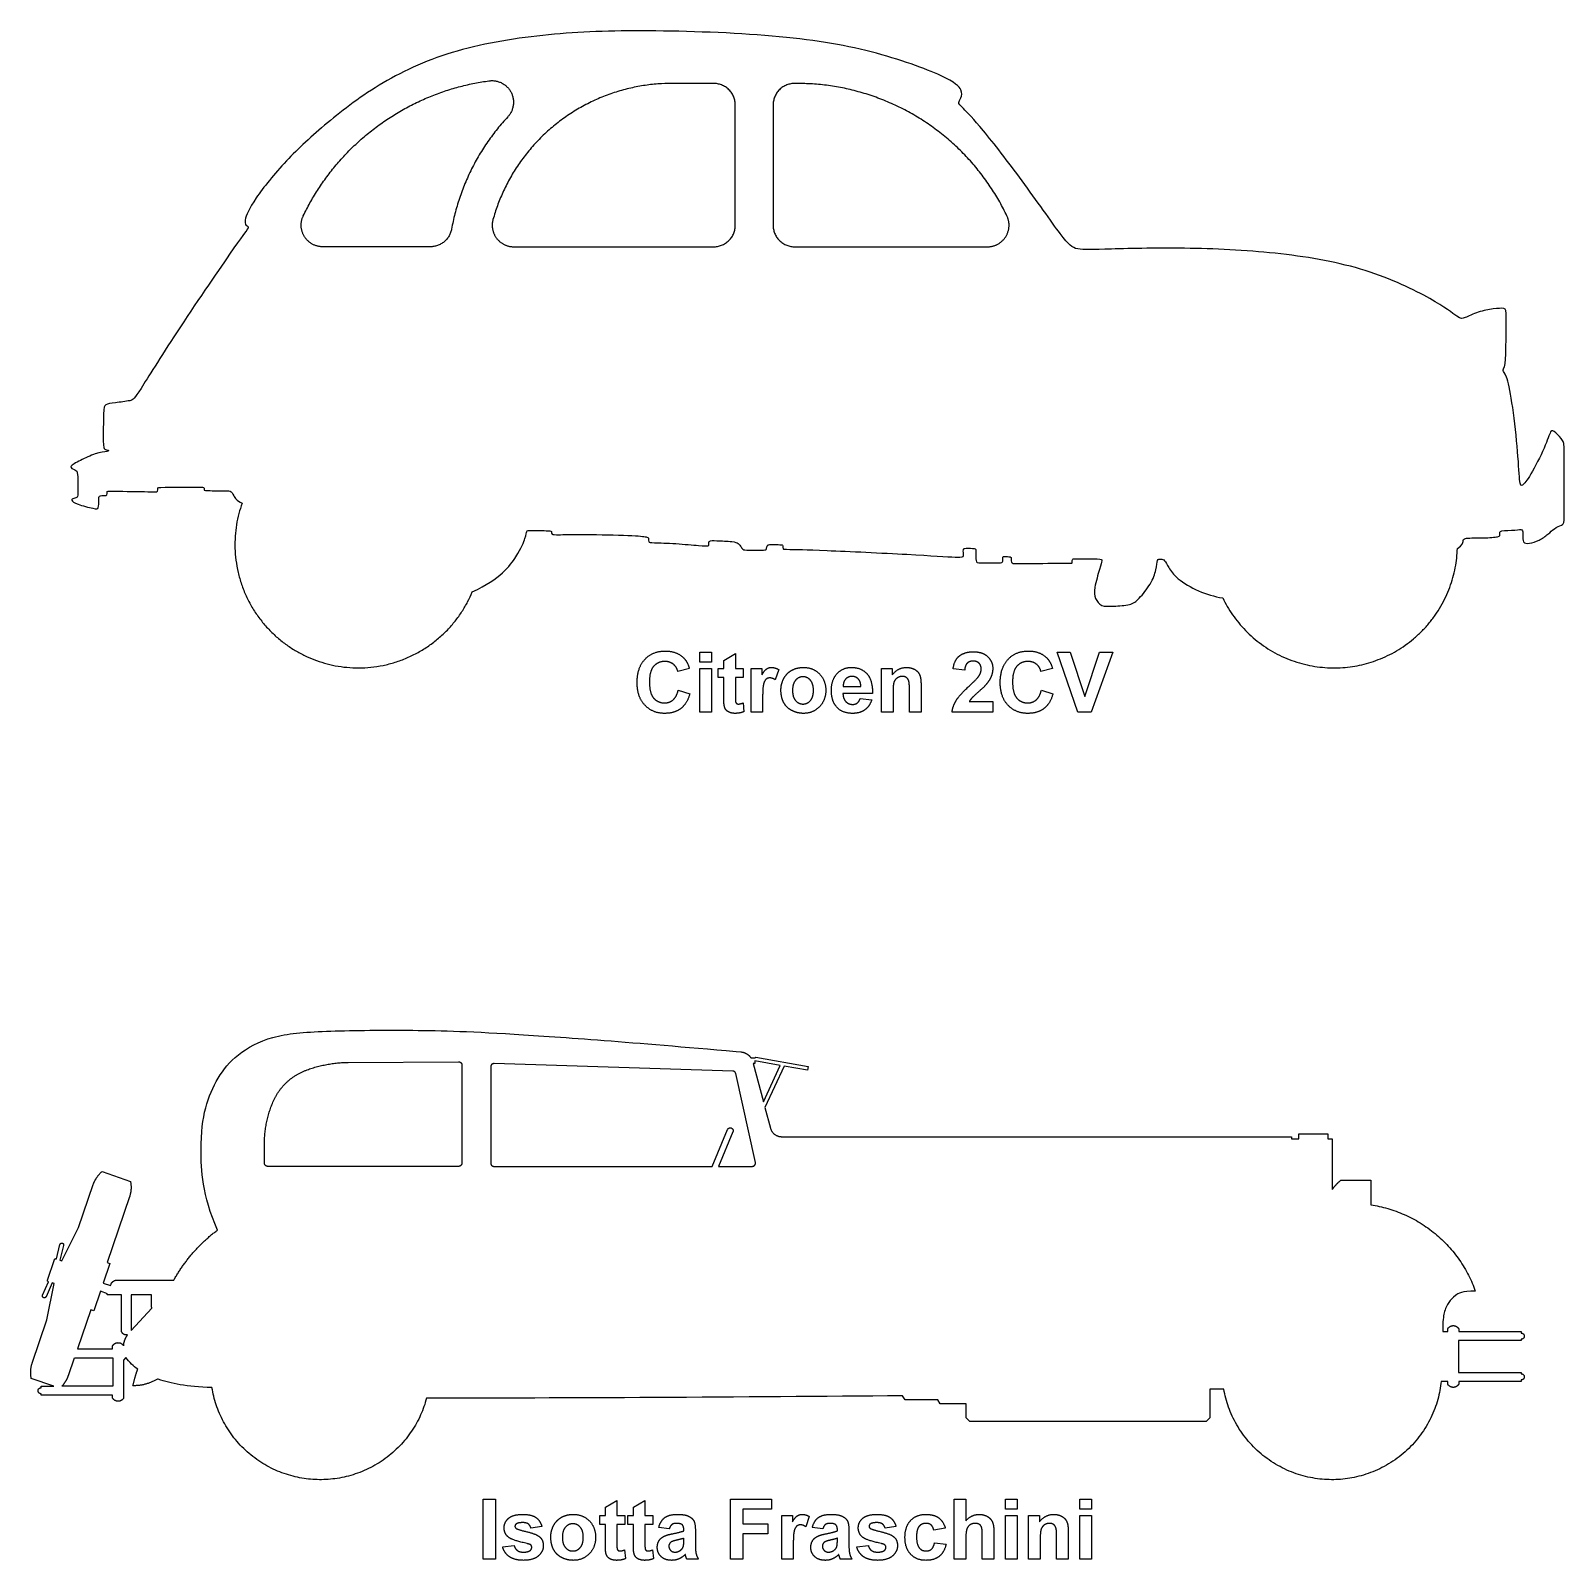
# Model space of a CAD drawing. Header units: millimetres. Extents: x -155 to 163, y -128 to 149.
# Drawn here: x -64.3 to 5, y -126.8 to -57.7 of the extents above; entities that cross this region are included whole.
import ezdxf

# ---------------------------------------------------------------- set-up
doc = ezdxf.new("R2010")
doc.units = ezdxf.units.MM
doc.header["$MEASUREMENT"] = 0
doc.layers.add('Layer 03', color=5, linetype='Continuous')

msp = doc.modelspace()

# ---------------------------------------------------------------- linework, layer by layer
at = {"layer": 'Layer 03'}
for p, q in [((-33.452, -60.046), (-35.332, -60.046)), ((-29.693, -60.046), (-29.792, -60.046)), ((-32.476, -66.452), (-32.476, -61.022)), ((-30.768, -61.022), (-30.768, -66.452)), ((-46.256, -67.428), (-51.113, -67.428)), ((-42.482, -67.428), (-33.452, -67.428)), ((-29.792, -67.428), (-21.084, -67.428)), ((-34.076, -86.202), (-34.076, -85.746)), ((-34.076, -85.746), (-33.553, -85.746)), ((-33.553, -85.746), (-33.553, -86.202)), ((-32.996, -86.118), (-32.473, -85.814)), ((-32.473, -85.814), (-32.473, -86.489)), ((-17.002, -88.464), (-17.941, -85.746)), ((-17.941, -85.746), (-17.35, -85.746)), ((-17.35, -85.746), (-16.683, -87.755)), ((-16.683, -87.755), (-16.016, -85.746)), ((-15.426, -85.746), (-16.4, -88.464)), ((-16.016, -85.746), (-15.426, -85.746)), ((-34.549, -86.489), (-35.072, -86.624)), ((-33.553, -86.202), (-34.076, -86.202)), ((-34.076, -88.464), (-34.076, -86.489)), ((-34.076, -86.489), (-33.553, -86.489)), ((-33.553, -86.489), (-33.553, -88.464)), ((-33.249, -86.894), (-33.249, -86.489)), ((-33.249, -86.489), (-32.996, -86.489)), ((-32.996, -86.489), (-32.996, -86.118)), ((-32.473, -86.489), (-32.118, -86.489)), ((-32.118, -86.489), (-32.118, -86.894)), ((-31.764, -88.464), (-31.764, -86.489)), ((-31.764, -86.489), (-31.274, -86.489)), ((-31.274, -86.489), (-31.274, -86.768)), ((-30.515, -86.538), (-30.675, -86.996)), ((-25.873, -88.464), (-25.873, -86.489)), ((-25.873, -86.489), (-25.384, -86.489)), ((-25.384, -86.489), (-25.384, -86.777)), ((-22.11, -86.556), (-22.633, -86.507)), ((-18.143, -86.489), (-18.666, -86.624)), ((-32.996, -86.894), (-33.249, -86.894)), ((-32.996, -87.764), (-32.996, -86.894)), ((-32.118, -86.894), (-32.473, -86.894)), ((-32.473, -86.894), (-32.473, -87.709)), ((-27.603, -87.299), (-26.802, -87.299)), ((-24.084, -87.233), (-24.084, -88.464)), ((-35.055, -87.468), (-34.532, -87.637)), ((-31.241, -87.853), (-31.241, -88.464)), ((-26.278, -87.62), (-27.612, -87.62)), ((-26.835, -87.839), (-26.312, -87.907)), ((-25.35, -87.569), (-25.35, -88.464)), ((-24.608, -88.464), (-24.608, -87.455)), ((-21.904, -87.974), (-20.844, -87.974)), ((-20.844, -87.974), (-20.844, -88.464)), ((-18.649, -87.468), (-18.126, -87.637)), ((-33.553, -88.464), (-34.076, -88.464)), ((-32.127, -88.042), (-32.085, -88.438)), ((-31.241, -88.464), (-31.764, -88.464)), ((-25.35, -88.464), (-25.873, -88.464)), ((-24.084, -88.464), (-24.608, -88.464)), ((-20.844, -88.464), (-22.683, -88.464)), ((-16.4, -88.464), (-17.002, -88.464)), ((-32.443, -103.794), (-32.22, -103.814)), ((-49.963, -104.288), (-44.979, -104.255)), ((-44.83, -104.403), (-44.83, -108.839)), ((-43.527, -104.49), (-43.527, -108.839)), ((-32.593, -104.678), (-43.375, -104.343)), ((-31.768, -104.085), (-31.591, -104.085)), ((-31.591, -104.343), (-31.668, -104.343)), ((-31.668, -104.343), (-31.207, -106.063)), ((-31.591, -104.085), (-31.546, -104.054)), ((-31.591, -104.22), (-31.591, -104.343)), ((-30.442, -104.423), (-31.591, -104.22)), ((-31.546, -104.054), (-29.178, -104.471)), ((-31.207, -106.063), (-30.442, -104.423)), ((-30.267, -104.454), (-31.138, -106.322)), ((-29.207, -104.641), (-30.267, -104.454)), ((-29.178, -104.471), (-29.207, -104.641)), ((-31.568, -108.807), (-32.453, -104.793)), ((-31.138, -106.322), (-30.886, -107.259)), ((-33.515, -108.986), (-32.826, -107.323)), ((-53.749, -108.839), (-53.749, -107.98)), ((-32.583, -107.423), (-33.231, -108.986)), ((-30.383, -107.645), (-7.345, -107.645)), ((-7.345, -107.645), (-7.345, -107.749)), ((-7.345, -107.749), (-7.018, -107.749)), ((-7.018, -107.749), (-7.018, -107.518)), ((-7.018, -107.518), (-5.706, -107.518)), ((-5.706, -107.518), (-5.706, -107.749)), ((-5.706, -107.749), (-5.503, -107.749)), ((-5.503, -107.749), (-5.503, -110.027)), ((-61.086, -109.225), (-59.803, -109.664)), ((-44.978, -108.986), (-53.601, -108.986)), ((-43.38, -108.986), (-33.515, -108.986)), ((-33.231, -108.986), (-31.712, -108.986)), ((-62.148, -111.754), (-61.481, -109.802)), ((-5.114, -109.61), (-3.759, -109.61)), ((-3.759, -109.61), (-3.759, -110.726)), ((-59.844, -110.361), (-60.859, -113.33)), ((-62.895, -113.253), (-62.148, -111.754)), ((-63.148, -113.167), (-62.988, -112.517)), ((-62.822, -112.558), (-62.986, -113.222)), ((-63.552, -114.127), (-63.232, -113.19)), ((-63.17, -113.159), (-63.148, -113.167)), ((-62.986, -113.222), (-62.895, -113.253)), ((-60.727, -113.376), (-61.028, -114.258)), ((-60.859, -113.33), (-60.727, -113.376)), ((-63.771, -114.809), (-63.5, -114.197)), ((-63.338, -114.252), (-63.615, -114.878)), ((-63.573, -115.926), (-63.247, -114.283)), ((-63.5, -114.197), (-63.522, -114.189)), ((-63.247, -114.283), (-63.338, -114.252)), ((-61.028, -114.258), (-60.701, -114.37)), ((-60.701, -114.37), (-60.68, -114.311)), ((-60.419, -114.129), (-57.845, -114.129)), ((-61.156, -114.631), (-61.457, -115.513)), ((-60.836, -114.74), (-61.156, -114.631)), ((-60.853, -114.786), (-60.836, -114.74)), ((-60.212, -114.786), (-60.853, -114.786)), ((-60.212, -116.383), (-60.212, -114.786)), ((-58.847, -114.786), (-59.765, -114.786)), ((-59.765, -114.786), (-59.765, -116.383)), ((-58.847, -115.299), (-58.847, -114.786)), ((-61.589, -115.468), (-62.189, -117.225)), ((-61.457, -115.513), (-61.589, -115.468)), ((-59.766, -116.403), (-58.837, -115.387)), ((-64.24, -117.878), (-63.573, -115.926)), ((-0.289, -116.455), (-0.289, -116.326)), ((0.207, -116.326), (0.207, -116.455)), ((-60.607, -117.225), (-60.607, -117.096)), ((-0.515, -116.455), (-0.289, -116.455)), ((3.033, -116.862), (0.193, -116.862)), ((0.193, -116.862), (0.193, -118.294)), ((0.207, -116.455), (3.033, -116.455)), ((3.033, -116.455), (3.033, -116.52)), ((3.033, -116.798), (3.033, -116.862)), ((-62.603, -118.437), (-62.328, -117.632)), ((-62.328, -117.632), (-60.592, -117.632)), ((-62.189, -117.225), (-60.607, -117.225)), ((-60.592, -117.632), (-60.592, -118.924)), ((-60.012, -117.622), (-60.111, -117.749)), ((-60.111, -117.749), (-60.111, -119.46)), ((0.193, -118.294), (3.033, -118.294)), ((3.033, -118.294), (3.033, -118.359)), ((-63.26, -118.924), (-64.281, -118.576)), ((-63.837, -118.989), (-63.837, -118.924)), ((-63.837, -118.924), (-63.26, -118.924)), ((-60.592, -118.924), (-62.902, -118.924)), ((-10.408, -119.06), (-11.032, -119.06)), ((-11.032, -119.06), (-11.032, -120.354)), ((-0.289, -118.701), (-0.582, -118.701)), ((-0.289, -118.83), (-0.289, -118.701)), ((3.033, -118.701), (0.207, -118.701)), ((0.207, -118.701), (0.207, -118.83)), ((3.033, -118.637), (3.033, -118.701)), ((-63.837, -119.331), (-63.837, -119.267)), ((-60.607, -119.331), (-63.837, -119.331)), ((-60.607, -119.46), (-60.607, -119.331)), ((-24.802, -119.531), (-24.925, -119.356)), ((-23.321, -119.531), (-24.802, -119.531)), ((-23.213, -119.718), (-23.321, -119.531)), ((-22.051, -119.718), (-23.213, -119.718)), ((-22.051, -120.354), (-22.051, -119.718)), ((-21.886, -120.518), (-22.051, -120.354)), ((-11.196, -120.518), (-21.886, -120.518)), ((-11.032, -120.354), (-11.196, -120.518)), ((-43.866, -126.739), (-43.866, -124.022)), ((-43.866, -124.022), (-43.309, -124.022)), ((-43.309, -124.022), (-43.309, -126.739)), ((-32.693, -126.739), (-32.693, -124.022)), ((-32.693, -124.022), (-30.836, -124.022)), ((-30.836, -124.022), (-30.836, -124.478)), ((-22.583, -126.739), (-22.583, -124.022)), ((-22.583, -124.022), (-22.059, -124.022)), ((-22.059, -124.022), (-22.059, -125.007)), ((-20.27, -124.478), (-20.27, -124.022)), ((-20.27, -124.022), (-19.747, -124.022)), ((-19.747, -124.022), (-19.747, -124.478)), ((-16.911, -124.478), (-16.911, -124.022)), ((-16.911, -124.022), (-16.388, -124.022)), ((-16.388, -124.022), (-16.388, -124.478)), ((-38.347, -124.393), (-37.824, -124.089)), ((-38.347, -124.765), (-38.347, -124.393)), ((-37.824, -124.089), (-37.824, -124.765)), ((-37.081, -124.393), (-36.558, -124.089)), ((-37.081, -124.765), (-37.081, -124.393)), ((-36.558, -124.089), (-36.558, -124.765)), ((-30.836, -124.478), (-32.136, -124.478)), ((-32.136, -124.478), (-32.136, -125.136)), ((-19.747, -124.478), (-20.27, -124.478)), ((-16.388, -124.478), (-16.911, -124.478)), ((-41.216, -125.254), (-41.706, -125.338)), ((-38.6, -125.17), (-38.6, -124.765)), ((-38.6, -124.765), (-38.347, -124.765)), ((-38.347, -125.17), (-38.6, -125.17)), ((-38.347, -126.04), (-38.347, -125.17)), ((-37.824, -124.765), (-37.469, -124.765)), ((-37.469, -125.17), (-37.824, -125.17)), ((-37.824, -125.17), (-37.824, -125.985)), ((-37.469, -124.765), (-37.469, -125.17)), ((-37.334, -125.17), (-37.334, -124.765)), ((-37.334, -124.765), (-37.081, -124.765)), ((-37.081, -125.17), (-37.334, -125.17)), ((-37.081, -126.04), (-37.081, -125.17)), ((-36.558, -124.765), (-36.203, -124.765)), ((-36.203, -125.17), (-36.558, -125.17)), ((-36.558, -125.17), (-36.558, -125.985)), ((-36.203, -124.765), (-36.203, -125.17)), ((-35.461, -125.372), (-35.933, -125.305)), ((-34.802, -125.457), (-34.802, -125.404)), ((-32.136, -125.136), (-31.005, -125.136)), ((-31.005, -125.136), (-31.005, -125.592)), ((-30.38, -126.739), (-30.38, -124.765)), ((-30.38, -124.765), (-29.891, -124.765)), ((-29.891, -124.765), (-29.891, -125.043)), ((-29.131, -124.813), (-29.292, -125.271)), ((-28.524, -125.372), (-28.996, -125.305)), ((-27.865, -125.457), (-27.865, -125.404)), ((-25.216, -125.254), (-25.705, -125.338)), ((-22.988, -125.338), (-23.511, -125.423)), ((-20.27, -126.739), (-20.27, -124.765)), ((-20.27, -124.765), (-19.747, -124.765)), ((-19.747, -124.765), (-19.747, -126.739)), ((-19.224, -126.739), (-19.224, -124.765)), ((-19.224, -124.765), (-18.734, -124.765)), ((-18.734, -124.765), (-18.734, -125.053)), ((-16.911, -126.739), (-16.911, -124.765)), ((-16.911, -124.765), (-16.388, -124.765)), ((-16.388, -124.765), (-16.388, -126.739)), ((-34.802, -125.898), (-34.802, -125.794)), ((-34.279, -125.477), (-34.279, -126.088)), ((-32.136, -125.592), (-32.136, -126.739)), ((-31.005, -125.592), (-32.136, -125.592)), ((-27.865, -125.898), (-27.865, -125.794)), ((-27.342, -125.477), (-27.342, -126.088)), ((-23.477, -125.997), (-22.954, -126.064)), ((-22.059, -125.75), (-22.059, -126.739)), ((-21.317, -126.739), (-21.317, -125.696)), ((-20.793, -125.577), (-20.793, -126.739)), ((-18.701, -125.845), (-18.701, -126.739)), ((-17.958, -126.739), (-17.958, -125.731)), ((-17.435, -125.509), (-17.435, -126.739)), ((-43.309, -126.739), (-43.866, -126.739)), ((-42.988, -126.182), (-42.465, -126.115)), ((-37.478, -126.318), (-37.435, -126.714)), ((-36.212, -126.318), (-36.17, -126.714)), ((-34.144, -126.739), (-34.667, -126.739)), ((-32.136, -126.739), (-32.693, -126.739)), ((-29.857, -126.739), (-30.38, -126.739)), ((-29.857, -126.129), (-29.857, -126.739)), ((-27.207, -126.739), (-27.73, -126.739)), ((-26.988, -126.182), (-26.465, -126.115)), ((-22.059, -126.739), (-22.583, -126.739)), ((-20.793, -126.739), (-21.317, -126.739)), ((-19.747, -126.739), (-20.27, -126.739)), ((-18.701, -126.739), (-19.224, -126.739)), ((-17.435, -126.739), (-17.958, -126.739)), ((-16.388, -126.739), (-16.911, -126.739))]:
    msp.add_line(p, q, dxfattribs=at)
for points, knots in [([(0.148, -81.058), (0.386, -80.908), (0.414, -80.714), (0.4, -80.575), (1.372, -80.589), (2.079, -80.547), (2.079, -80.395), (2.01, -80.242), (2.842, -80.242), (3.106, -80.159), (3.12, -80.45), (3.078, -80.825), (3.383, -80.852), (3.841, -80.714), (4.271, -80.408), (4.507, -80.159), (4.896, -79.978), (4.979, -79.937), (4.979, -78.962), (4.979, -76.464), (4.965, -76.214), (4.562, -75.781), (4.363, -75.648), (4.153, -76.412), (3.4, -77.873), (3.046, -78.272), (2.957, -78.216), (2.88, -76.534), (2.614, -74.295), (2.35, -73.141), (2.162, -73.03), (2.284, -72.875), (2.339, -72.588), (2.359, -70.331), (2.326, -70.187), (1.795, -70.221), (1.086, -70.353), (0.411, -70.674), (0.256, -70.708), (-0.738, -69.887), (-3.893, -68.365), (-7.781, -67.674), (-11.958, -67.444), (-15.939, -67.54), (-17.142, -67.58), (-17.524, -67.259), (-19.539, -64.376), (-21.434, -61.932), (-22.29, -61.059), (-22.428, -60.929), (-22.264, -60.713), (-22.197, -60.369), (-22.693, -59.815), (-26.219, -58.522), (-30.477, -57.822), (-36.743, -57.613), (-40.877, -57.758), (-45.204, -58.446), (-48.517, -59.95), (-51.024, -61.874), (-52.805, -63.517), (-54.293, -65.362), (-54.729, -66.36), (-54.504, -66.508), (-54.433, -66.532), (-54.895, -67.128), (-57.927, -71.563), (-59.575, -74.249), (-59.72, -74.393), (-60.552, -74.478), (-60.974, -74.55), (-61.022, -74.743), (-61.041, -76.464), (-60.993, -76.596), (-60.776, -76.62), (-60.776, -76.669), (-61.367, -76.741), (-62.09, -77.091), (-62.645, -77.385), (-62.271, -77.529), (-62.175, -77.566), (-62.175, -78.603), (-62.175, -78.759), (-62.368, -78.796), (-62.512, -78.856), (-62.283, -79.061), (-61.379, -79.278), (-61.234, -79.29), (-61.234, -78.832), (-61.246, -78.663), (-60.957, -78.675), (-60.836, -78.675), (-60.876, -78.485), (-60.82, -78.464), (-58.676, -78.503), (-58.566, -78.51), (-58.566, -78.331), (-58.566, -78.283), (-56.55, -78.29), (-56.474, -78.29), (-56.474, -78.42), (-56.488, -78.448), (-55.568, -78.457), (-55.261, -78.435), (-55.155, -78.652), (-55.013, -78.9), (-54.762, -79.014)], [2528.340427, 2528.340427, 2528.340427, 2528.340427, 2530.38081, 2532.421194, 2534.461578, 2536.501962, 2538.542346, 2540.58273, 2542.623113, 2544.663497, 2546.703881, 2548.744265, 2550.784649, 2552.825033, 2554.865417, 2556.905801, 2558.946185, 2560.986569, 2563.026952, 2565.067336, 2567.10772, 2569.148104, 2571.188488, 2573.228872, 2575.269256, 2577.30964, 2579.350024, 2581.390408, 2583.430791, 2585.471175, 2587.511559, 2589.551943, 2591.592327, 2593.632711, 2595.673095, 2597.713479, 2599.753863, 2601.794247, 2603.834631, 2605.875014, 2607.915398, 2609.955782, 2611.996166, 2614.03655, 2616.076934, 2618.117318, 2620.157702, 2622.198086, 2624.23847, 2626.278853, 2628.319237, 2630.359621, 2632.400005, 2634.440389, 2636.480773, 2638.521157, 2640.561541, 2642.601925, 2644.642309, 2646.682692, 2648.723076, 2650.76346, 2652.803844, 2654.844228, 2656.884612, 2658.924996, 2660.96538, 2663.005764, 2665.046148, 2667.086531, 2669.126915, 2671.167299, 2673.207683, 2675.248067, 2677.288451, 2679.328835, 2681.369219, 2683.409603, 2685.449987, 2687.49037, 2689.530754, 2691.571138, 2693.611522, 2695.651906, 2697.69229, 2699.732674, 2701.773058, 2703.813442, 2705.853826, 2707.89421, 2709.934593, 2711.974977, 2714.015361, 2716.055745, 2718.096129, 2720.136513, 2722.176897, 2724.217281, 2726.257665, 2728.298049, 2730.338432, 2732.378816, 2734.4192, 2736.459584, 2738.499968, 2740.540351, 2740.540351, 2740.540351, 2740.540351]), ([(-44.357, -83.026), (-43.081, -82.427), (-42.228, -81.277), (-41.93, -80.532), (-41.917, -80.248), (-41.795, -80.248), (-40.787, -80.256), (-40.778, -80.303), (-40.778, -80.436), (-40.598, -80.445), (-39.111, -80.417), (-36.837, -80.479), (-36.407, -80.55), (-36.392, -80.588), (-36.407, -80.777), (-36.286, -80.8), (-35.172, -80.83), (-33.997, -80.944), (-33.669, -80.957), (-33.669, -80.871), (-33.676, -80.698), (-33.416, -80.704), (-32.518, -80.744), (-32.351, -80.824), (-32.198, -80.997), (-32.143, -81.146), (-31.805, -81.125), (-31.092, -81.146), (-31.071, -81.103), (-31.042, -80.892), (-30.908, -80.885), (-30.379, -80.885), (-30.317, -80.917), (-30.345, -81.103), (-30.214, -81.096), (-28.861, -81.124), (-24.315, -81.335), (-22.198, -81.488), (-22.157, -81.423), (-22.19, -81.07), (-22.116, -81.053), (-21.591, -81.045), (-21.607, -81.16), (-21.615, -81.702), (-21.525, -81.71), (-20.433, -81.726), (-20.384, -81.669), (-20.401, -81.423), (-20.36, -81.423), (-19.998, -81.431), (-20.023, -81.488), (-20.015, -81.767), (-19.733, -81.733), (-17.422, -81.733), (-17.249, -81.733), (-17.249, -81.687), (-17.261, -81.515), (-17.1, -81.526), (-15.95, -81.526), (-15.892, -81.572), (-15.984, -81.894), (-16.291, -82.905), (-16.23, -83.332), (-15.962, -83.697), (-15.414, -83.673), (-14.586, -83.624), (-14.269, -83.381), (-13.672, -82.662), (-13.441, -81.992), (-13.416, -81.529), (-13.258, -81.541), (-13.075, -81.565), (-12.917, -81.894), (-12.576, -82.413), (-11.559, -83.025), (-10.829, -83.234), (-10.452, -83.3)], [2421.472293, 2421.472293, 2421.472293, 2421.472293, 2422.546599, 2423.620905, 2424.69521, 2425.769516, 2426.843822, 2427.918128, 2428.992434, 2430.066739, 2431.141045, 2432.215351, 2433.289657, 2434.363962, 2435.438268, 2436.512574, 2437.58688, 2438.661186, 2439.735491, 2440.809797, 2441.884103, 2442.958409, 2444.032714, 2445.10702, 2446.181326, 2447.255632, 2448.329938, 2449.404243, 2450.478549, 2451.552855, 2452.627161, 2453.701466, 2454.775772, 2455.850078, 2456.924384, 2457.99869, 2459.072995, 2460.147301, 2461.221607, 2462.295913, 2463.370218, 2464.444524, 2465.51883, 2466.593136, 2467.667442, 2468.741747, 2469.816053, 2470.890359, 2471.964665, 2473.03897, 2474.113276, 2475.187582, 2476.261888, 2477.336194, 2478.410499, 2479.484805, 2480.559111, 2481.633417, 2482.707722, 2483.782028, 2484.856334, 2485.93064, 2487.004946, 2488.079251, 2489.153557, 2490.227863, 2491.302169, 2492.376474, 2493.45078, 2494.525086, 2495.599392, 2496.673698, 2497.748003, 2498.822309, 2499.896615, 2500.97092, 2500.97092, 2500.97092, 2500.97092]), ([(0.958, -114.623), (0.351, -114.622), (0.038, -114.821), (-0.259, -115.105), (-0.455, -115.538), (-0.514, -115.95), (-0.515, -116.455)], [4528.27035, 4528.27035, 4528.27035, 4528.27035, 4531.58771, 4534.90507, 4538.22243, 4540.884743, 4540.884743, 4540.884743, 4540.884743]), ([(-56.121, -118.986), (-57.283, -118.939), (-57.975, -118.799), (-58.566, -118.6), (-58.577, -118.596)], [4874.648192, 4874.648192, 4874.648192, 4874.648192, 4883.416184, 4883.578331, 4883.578331, 4883.578331, 4883.578331])]:
    msp.add_open_spline(points, degree=3, knots=knots, dxfattribs=at)
for points, weights in [([(-51.993, -66.029), (-49.44, -60.722), (-43.606, -59.928)], [1, 0.88066134399, 1]), ([(-35.332, -60.046), (-41.71, -60.046), (-43.423, -66.19)], [1, 0.796403565156, 1]), ([(-32.476, -61.022), (-32.476, -60.046), (-33.452, -60.046)], [1, 0.707106781187, 1]), ([(-29.792, -60.046), (-30.768, -60.046), (-30.768, -61.022)], [1, 0.707106781187, 1]), ([(-20.203, -66.032), (-23.06, -60.046), (-29.693, -60.046)], [1, 0.845804579717, 1]), ([(-42.758, -61.559), (-44.766, -63.723), (-45.296, -66.627)], [1, 0.96005195138, 1]), ([(-33.452, -67.428), (-32.476, -67.428), (-32.476, -66.452)], [1, 0.707106781187, 1]), ([(-30.768, -66.452), (-30.768, -67.428), (-29.792, -67.428)], [1, 0.707106781187, 1]), ([(-45.296, -66.627), (-45.442, -67.428), (-46.256, -67.428)], [1, 0.767953296957, 1]), ([(-32.22, -103.814), (-31.928, -103.84), (-31.768, -104.085)], [1, 0.899460081954, 1]), ([(-51.88, -104.647), (-50.953, -104.294), (-49.963, -104.288)], [1, 0.984124795426, 1]), ([(-53.368, -106.086), (-52.932, -105.047), (-51.88, -104.647)], [1, 0.919023775148, 1]), ([(-32.453, -104.793), (-32.478, -104.681), (-32.593, -104.678)], [1, 0.789169834479, 1]), ([(-53.749, -107.98), (-53.749, -106.995), (-53.368, -106.086)], [1, 0.980367356212, 1]), ([(-30.886, -107.259), (-30.783, -107.645), (-30.383, -107.645)], [1, 0.793355567115, 1]), ([(-61.481, -109.802), (-61.363, -109.459), (-61.086, -109.225)], [1, 0.9637247276, 1]), ([(-53.601, -108.986), (-53.749, -108.986), (-53.749, -108.839)], [1, 0.707106781187, 1]), ([(-44.83, -108.839), (-44.83, -108.986), (-44.978, -108.986)], [1, 0.707106781187, 1]), ([(-43.527, -108.839), (-43.527, -108.986), (-43.38, -108.986)], [1, 0.707106781187, 1]), ([(-59.803, -109.664), (-59.727, -110.018), (-59.844, -110.361)], [1, 0.9637247276, 1]), ([(-5.503, -110.027), (-5.336, -109.793), (-5.114, -109.61)], [1, 0.991886527897, 1]), ([(-3.759, -110.726), (-0.233, -111.261), (0.958, -114.623)], [1, 0.857686583079, 1]), ([(-57.845, -114.129), (-57.098, -112.792), (-55.877, -111.867)], [1, 0.978753554642, 1]), ([(-63.232, -113.19), (-63.216, -113.144), (-63.17, -113.159)], [1, 0.707106781187, 1]), ([(-63.522, -114.189), (-63.568, -114.173), (-63.552, -114.127)], [1, 0.707106781187, 1]), ([(-60.68, -114.311), (-60.613, -114.129), (-60.419, -114.129)], [1, 0.819152093354, 1]), ([(-58.837, -115.387), (-58.847, -115.343), (-58.847, -115.299)], [1, 0.993561224891, 1]), ([(-59.765, -116.383), (-59.765, -116.393), (-59.766, -116.403)], [1, 0.998964572225, 1]), ([(-60.111, -117.096), (-60.095, -116.823), (-59.936, -116.6)], [1, 0.961101798551, 1]), ([(-64.281, -118.576), (-64.357, -118.221), (-64.24, -117.878)], [1, 0.9637247276, 1]), ([(-62.902, -118.924), (-62.698, -118.714), (-62.603, -118.437)], [1, 0.975902252692, 1]), ([(-58.577, -118.596), (-59.089, -118.909), (-59.689, -118.898)], [1, 0.960191422481, 1])]:
    msp.add_rational_spline(points, weights, degree=2, dxfattribs=at)
for points, weights, knots in [([(-43.606, -59.928), (-42.925, -59.835), (-42.608, -60.445), (-42.291, -61.055), (-42.758, -61.559)], [1, 0.817658786962, 1, 0.817658786962, 1], [360.60712, 360.60712, 360.60712, 362.81559, 362.81559, 365.02406, 365.02406, 365.02406]), ([(-51.113, -67.428), (-51.653, -67.428), (-51.94, -66.972), (-52.227, -66.515), (-51.993, -66.029)], [1, 0.875276834068, 1, 0.875276834068, 1], [337.046733, 337.046733, 337.046733, 338.863971, 338.863971, 340.68121, 340.68121, 340.68121]), ([(-43.423, -66.19), (-43.553, -66.657), (-43.26, -67.042), (-42.967, -67.428), (-42.482, -67.428)], [1, 0.895758210264, 1, 0.895758210264, 1], [489.060796, 489.060796, 489.060796, 490.719181, 490.719181, 492.377566, 492.377566, 492.377566]), ([(-21.084, -67.428), (-20.546, -67.428), (-20.258, -66.973), (-19.971, -66.517), (-20.203, -66.032)], [1, 0.875640577644, 1, 0.875640577644, 1], [459.585282, 459.585282, 459.585282, 461.399811, 461.399811, 463.214339, 463.214339, 463.214339]), ([(-54.762, -79.014), (-56.578, -84.131), (-51.512, -86.084), (-46.446, -88.037), (-44.357, -83.026)], [1, 0.716549858708, 1, 0.716549858708, 1], [2740.540351, 2740.540351, 2740.540351, 2756.420763, 2756.420763, 2772.301174, 2772.301174, 2772.301174]), ([(-10.452, -83.3), (-8.554, -87.242), (-4.273, -86.337), (0.008, -85.431), (0.148, -81.058)], [1, 0.78678036093, 1, 0.78678036093, 1], [2500.97092, 2500.97092, 2500.97092, 2514.655674, 2514.655674, 2528.340427, 2528.340427, 2528.340427]), ([(-44.979, -104.255), (-44.917, -104.255), (-44.874, -104.298), (-44.83, -104.341), (-44.83, -104.403)], [1, 0.923248552785, 1, 0.923248552785, 1], [560.5291035, 560.5291035, 560.5291035, 561.0023171, 561.0023171, 561.4755306, 561.4755306, 561.4755306]), ([(-43.375, -104.343), (-43.438, -104.341), (-43.482, -104.384), (-43.527, -104.428), (-43.527, -104.49)], [1, 0.920880370632, 1, 0.920880370632, 1], [801.3591532, 801.3591532, 801.3591532, 801.8397094, 801.8397094, 802.3202657, 802.3202657, 802.3202657]), ([(-32.826, -107.323), (-32.805, -107.273), (-32.755, -107.252), (-32.705, -107.231), (-32.654, -107.252), (-32.604, -107.273), (-32.583, -107.323), (-32.563, -107.373), (-32.583, -107.423)], [1, 0.92387947821, 1, 0.92387947821, 1, 0.92387947821, 1, 0.92387947821, 1], [724.197336, 724.197336, 724.197336, 724.616216, 724.616216, 725.035097, 725.035097, 725.453977, 725.453977, 725.872857, 725.872857, 725.872857]), ([(-31.712, -108.986), (-31.642, -108.986), (-31.597, -108.931), (-31.553, -108.876), (-31.568, -108.807)], [1, 0.901763687428, 1, 0.901763687428, 1], [738.927194, 738.927194, 738.927194, 739.46355, 739.46355, 739.999906, 739.999906, 739.999906]), ([(-62.988, -112.517), (-62.967, -112.434), (-62.884, -112.454), (-62.802, -112.475), (-62.822, -112.558)], [1, 0.707106781187, 1, 0.707106781187, 1], [4960.424359, 4960.424359, 4960.424359, 4960.969587, 4960.969587, 4961.514815, 4961.514815, 4961.514815]), ([(-63.615, -114.878), (-63.649, -114.956), (-63.727, -114.921), (-63.805, -114.887), (-63.771, -114.809)], [1, 0.707106781187, 1, 0.707106781187, 1], [4949.051642, 4949.051642, 4949.051642, 4949.596869, 4949.596869, 4950.142097, 4950.142097, 4950.142097]), ([(-59.936, -116.6), (-60.042, -116.626), (-60.127, -116.559), (-60.212, -116.491), (-60.212, -116.383)], [1, 0.899774541045, 1, 0.899774541045, 1], [177.262896, 177.262896, 177.262896, 178.083861, 178.083861, 178.904827, 178.904827, 178.904827]), ([(-0.289, -116.326), (-0.206, -116.183), (-0.041, -116.183), (0.124, -116.183), (0.207, -116.326)], [1, 0.866025403784, 1, 0.866025403784, 1], [4542.330465, 4542.330465, 4542.330465, 4543.548511, 4543.548511, 4544.766557, 4544.766557, 4544.766557]), ([(-60.607, -117.096), (-60.524, -116.953), (-60.359, -116.953), (-60.194, -116.953), (-60.111, -117.096)], [1, 0.866025403784, 1, 0.866025403784, 1], [172.661117, 172.661117, 172.661117, 173.879163, 173.879163, 175.097209, 175.097209, 175.097209]), ([(3.033, -116.52), (3.172, -116.52), (3.172, -116.659), (3.172, -116.798), (3.033, -116.798)], [1, 0.707106781187, 1, 0.707106781187, 1], [4557.041042, 4557.041042, 4557.041042, 4557.928818, 4557.928818, 4558.816594, 4558.816594, 4558.816594]), ([(3.033, -118.359), (3.172, -118.359), (3.172, -118.498), (3.172, -118.637), (3.033, -118.637)], [1, 0.707106781187, 1, 0.707106781187, 1], [4588.254536, 4588.254536, 4588.254536, 4589.142312, 4589.142312, 4590.030087, 4590.030087, 4590.030087]), ([(-63.837, -119.267), (-63.976, -119.267), (-63.976, -119.128), (-63.976, -118.989), (-63.837, -118.989)], [1, 0.707106781187, 1, 0.707106781187, 1], [4919.039473, 4919.039473, 4919.039473, 4919.927249, 4919.927249, 4920.815025, 4920.815025, 4920.815025]), ([(-46.424, -119.464), (-47.461, -123.337), (-51.465, -123.139), (-55.47, -122.942), (-56.121, -118.986)], [1, 0.778047256352, 1, 0.778047256352, 1], [4819.796657, 4819.796657, 4819.796657, 4847.222425, 4847.222425, 4874.648192, 4874.648192, 4874.648192]), ([(-0.582, -118.701), (-1.035, -122.985), (-5.339, -123.142), (-9.644, -123.299), (-10.408, -119.06)], [1, 0.755399808533, 1, 0.755399808533, 1], [4606.4578, 4606.4578, 4606.4578, 4635.308358, 4635.308358, 4664.158915, 4664.158915, 4664.158915]), ([(0.207, -118.83), (0.124, -118.973), (-0.041, -118.973), (-0.206, -118.973), (-0.289, -118.83)], [1, 0.866025403784, 1, 0.866025403784, 1], [4602.304573, 4602.304573, 4602.304573, 4603.522619, 4603.522619, 4604.740664, 4604.740664, 4604.740664]), ([(-60.111, -119.46), (-60.194, -119.603), (-60.359, -119.603), (-60.524, -119.603), (-60.607, -119.46)], [1, 0.866025403784, 1, 0.866025403784, 1], [4902.685877, 4902.685877, 4902.685877, 4903.903923, 4903.903923, 4905.121968, 4905.121968, 4905.121968])]:
    msp.add_rational_spline(points, weights, degree=2, knots=knots, dxfattribs=at)
for points, degree in [([(-36.561, -86.072), (-36.21, -85.696), (-35.639, -85.696)], 2), ([(-35.639, -85.696), (-35.139, -85.696), (-34.827, -85.99)], 2), ([(-22.633, -86.507), (-22.586, -86.091), (-22.338, -85.91)], 2), ([(-22.338, -85.91), (-22.09, -85.729), (-21.718, -85.729)], 2), ([(-21.718, -85.729), (-21.31, -85.729), (-21.077, -85.946)], 2), ([(-20.155, -86.072), (-19.804, -85.696), (-19.233, -85.696)], 2), ([(-19.233, -85.696), (-18.733, -85.696), (-18.422, -85.99)], 2), ([(-36.912, -87.129), (-36.912, -86.449), (-36.561, -86.072)], 2), ([(-36.162, -86.385), (-36.355, -86.602), (-36.355, -87.088)], 2), ([(-35.659, -86.168), (-35.969, -86.168), (-36.162, -86.385)], 2), ([(-35.278, -86.29), (-35.435, -86.168), (-35.659, -86.168)], 2), ([(-35.072, -86.624), (-35.121, -86.413), (-35.278, -86.29)], 2), ([(-34.827, -85.99), (-34.642, -86.163), (-34.549, -86.489)], 2), ([(-31.274, -86.768), (-31.155, -86.57), (-31.06, -86.504)], 2), ([(-31.06, -86.504), (-30.965, -86.438), (-30.844, -86.438)], 2), ([(-30.844, -86.438), (-30.673, -86.438), (-30.515, -86.538)], 2), ([(-30.286, -86.941), (-30.159, -86.696), (-29.925, -86.567)], 2), ([(-29.925, -86.567), (-29.691, -86.438), (-29.403, -86.438)], 2), ([(-29.403, -86.438), (-28.957, -86.438), (-28.673, -86.731)], 2), ([(-27.877, -86.718), (-27.618, -86.438), (-27.224, -86.438)], 2), ([(-27.224, -86.438), (-26.78, -86.438), (-26.524, -86.729)], 2), ([(-25.384, -86.777), (-25.128, -86.438), (-24.74, -86.438)], 2), ([(-24.74, -86.438), (-24.57, -86.438), (-24.428, -86.501)], 2), ([(-24.428, -86.501), (-24.287, -86.563), (-24.214, -86.66)], 2), ([(-21.995, -86.245), (-22.094, -86.339), (-22.11, -86.556)], 2), ([(-21.729, -86.151), (-21.896, -86.151), (-21.995, -86.245)], 2), ([(-21.463, -86.246), (-21.559, -86.151), (-21.729, -86.151)], 2), ([(-21.476, -86.836), (-21.367, -86.674), (-21.367, -86.515)], 2), ([(-21.367, -86.515), (-21.367, -86.34), (-21.463, -86.246)], 2), ([(-21.077, -85.946), (-20.844, -86.163), (-20.844, -86.486)], 2), ([(-20.844, -86.486), (-20.844, -86.669), (-20.911, -86.835)], 2), ([(-20.506, -87.129), (-20.506, -86.449), (-20.155, -86.072)], 2), ([(-19.756, -86.385), (-19.949, -86.602), (-19.949, -87.088)], 2), ([(-19.254, -86.168), (-19.563, -86.168), (-19.756, -86.385)], 2), ([(-18.872, -86.29), (-19.029, -86.168), (-19.254, -86.168)], 2), ([(-18.666, -86.624), (-18.716, -86.413), (-18.872, -86.29)], 2), ([(-18.422, -85.99), (-18.236, -86.163), (-18.143, -86.489)], 2), ([(-36.561, -88.143), (-36.912, -87.772), (-36.912, -87.129)], 2), ([(-36.355, -87.088), (-36.355, -87.604), (-36.165, -87.823)], 2), ([(-31.199, -87.19), (-31.241, -87.348), (-31.241, -87.853)], 2), ([(-31.085, -86.971), (-31.158, -87.032), (-31.199, -87.19)], 2), ([(-30.908, -86.911), (-31.013, -86.911), (-31.085, -86.971)], 2), ([(-30.675, -86.996), (-30.801, -86.911), (-30.908, -86.911)], 2), ([(-30.414, -87.448), (-30.414, -87.186), (-30.286, -86.941)], 2), ([(-29.754, -87.019), (-29.89, -87.178), (-29.89, -87.476)], 2), ([(-29.417, -86.86), (-29.617, -86.86), (-29.754, -87.019)], 2), ([(-29.081, -87.019), (-29.217, -86.86), (-29.417, -86.86)], 2), ([(-28.945, -87.473), (-28.945, -87.178), (-29.081, -87.019)], 2), ([(-28.673, -86.731), (-28.388, -87.024), (-28.388, -87.471)], 2), ([(-28.135, -87.491), (-28.135, -86.997), (-27.877, -86.718)], 2), ([(-27.49, -86.966), (-27.604, -87.089), (-27.603, -87.299)], 2), ([(-27.2, -86.843), (-27.376, -86.843), (-27.49, -86.966)], 2), ([(-26.922, -86.959), (-27.036, -86.843), (-27.2, -86.843)], 2), ([(-26.802, -87.299), (-26.808, -87.076), (-26.922, -86.959)], 2), ([(-26.524, -86.729), (-26.267, -87.02), (-26.278, -87.62)], 2), ([(-25.311, -87.115), (-25.35, -87.238), (-25.35, -87.569)], 2), ([(-25.165, -86.918), (-25.272, -86.992), (-25.311, -87.115)], 2), ([(-24.926, -86.843), (-25.059, -86.843), (-25.165, -86.918)], 2), ([(-24.748, -86.895), (-24.822, -86.843), (-24.926, -86.843)], 2), ([(-24.641, -87.041), (-24.673, -86.947), (-24.748, -86.895)], 2), ([(-24.608, -87.455), (-24.608, -87.135), (-24.641, -87.041)], 2), ([(-24.214, -86.66), (-24.141, -86.757), (-24.113, -86.88)], 2), ([(-24.113, -86.88), (-24.084, -87.003), (-24.084, -87.233)], 2), ([(-22.504, -87.94), (-22.354, -87.693), (-21.912, -87.284)], 2), ([(-21.912, -87.284), (-21.556, -86.954), (-21.476, -86.836)], 2), ([(-21.122, -87.183), (-21.219, -87.303), (-21.473, -87.529)], 2), ([(-20.911, -86.835), (-20.977, -87.001), (-21.122, -87.183)], 2), ([(-20.156, -88.143), (-20.506, -87.772), (-20.506, -87.129)], 2), ([(-19.949, -87.088), (-19.949, -87.604), (-19.759, -87.823)], 2), ([(-36.165, -87.823), (-35.975, -88.042), (-35.672, -88.042)], 2), ([(-35.672, -88.042), (-35.448, -88.042), (-35.287, -87.903)], 2), ([(-35.287, -87.903), (-35.125, -87.765), (-35.055, -87.468)], 2), ([(-34.532, -87.637), (-34.655, -88.082), (-34.941, -88.298)], 2), ([(-32.979, -88.136), (-32.996, -88.044), (-32.996, -87.764)], 2), ([(-32.473, -87.709), (-32.473, -87.957), (-32.463, -87.998)], 2), ([(-30.286, -88.029), (-30.414, -87.79), (-30.414, -87.448)], 2), ([(-29.89, -87.476), (-29.89, -87.775), (-29.754, -87.934)], 2), ([(-29.754, -87.934), (-29.617, -88.092), (-29.417, -88.092)], 2), ([(-29.417, -88.092), (-29.217, -88.092), (-29.081, -87.934)], 2), ([(-29.081, -87.934), (-28.945, -87.775), (-28.945, -87.473)], 2), ([(-28.388, -87.471), (-28.388, -87.921), (-28.676, -88.218)], 2), ([(-27.939, -88.176), (-28.135, -87.905), (-28.135, -87.491)], 2), ([(-27.612, -87.62), (-27.606, -87.852), (-27.483, -87.98)], 2), ([(-27.483, -87.98), (-27.359, -88.109), (-27.175, -88.109)], 2), ([(-26.965, -88.045), (-26.879, -87.981), (-26.835, -87.839)], 2), ([(-26.312, -87.907), (-26.413, -88.204), (-26.63, -88.359)], 2), ([(-22.683, -88.464), (-22.653, -88.188), (-22.504, -87.94)], 2), ([(-21.795, -87.83), (-21.862, -87.904), (-21.904, -87.974)], 2), ([(-21.473, -87.529), (-21.728, -87.756), (-21.795, -87.83)], 2), ([(-19.759, -87.823), (-19.57, -88.042), (-19.266, -88.042)], 2), ([(-19.266, -88.042), (-19.042, -88.042), (-18.881, -87.903)], 2), ([(-18.881, -87.903), (-18.72, -87.765), (-18.649, -87.468)], 2), ([(-18.126, -87.637), (-18.249, -88.082), (-18.535, -88.298)], 2), ([(-35.667, -88.514), (-36.211, -88.514), (-36.561, -88.143)], 2), ([(-34.941, -88.298), (-35.227, -88.514), (-35.667, -88.514)], 2), ([(-32.907, -88.342), (-32.959, -88.266), (-32.979, -88.136)], 2), ([(-32.743, -88.466), (-32.855, -88.418), (-32.907, -88.342)], 2), ([(-32.492, -88.514), (-32.631, -88.514), (-32.743, -88.466)], 2), ([(-32.085, -88.438), (-32.264, -88.514), (-32.492, -88.514)], 2), ([(-32.463, -87.998), (-32.453, -88.039), (-32.418, -88.066)], 2), ([(-32.418, -88.066), (-32.382, -88.092), (-32.331, -88.092)], 2), ([(-32.331, -88.092), (-32.261, -88.092), (-32.127, -88.042)], 2), ([(-29.914, -88.391), (-30.159, -88.267), (-30.286, -88.029)], 2), ([(-29.399, -88.514), (-29.669, -88.514), (-29.914, -88.391)], 2), ([(-28.676, -88.218), (-28.963, -88.514), (-29.399, -88.514)], 2), ([(-27.174, -88.514), (-27.691, -88.514), (-27.939, -88.176)], 2), ([(-27.175, -88.109), (-27.05, -88.109), (-26.965, -88.045)], 2), ([(-26.63, -88.359), (-26.848, -88.514), (-27.174, -88.514)], 2), ([(-19.261, -88.514), (-19.805, -88.514), (-20.156, -88.143)], 2), ([(-18.535, -88.298), (-18.821, -88.514), (-19.261, -88.514)], 2), ([(-55.877, -111.867), (-56.549, -110.277), (-56.682, -107.983), (-56.466, -106.29), (-55.878, -104.936), (-55.045, -103.923), (-53.48, -103.042), (-51.222, -102.856), (-47.306, -102.809), (-43.341, -102.911), (-37.176, -103.374), (-32.443, -103.794)], 3), ([(-59.476, -118.155), (-59.669, -118.015), (-59.848, -117.842), (-60.012, -117.622)], 3), ([(-59.689, -118.898), (-59.59, -118.466), (-59.476, -118.155)], 2), ([(-24.925, -119.356), (-32.011, -119.416), (-40.443, -119.464), (-46.424, -119.464)], 3), ([(-42.718, -124.89), (-42.516, -124.714), (-42.09, -124.714)], 2), ([(-42.09, -124.714), (-41.685, -124.714), (-41.488, -124.85)], 2), ([(-40.322, -124.843), (-40.088, -124.714), (-39.8, -124.714)], 2), ([(-39.8, -124.714), (-39.355, -124.714), (-39.07, -125.007)], 2), ([(-35.663, -124.859), (-35.472, -124.714), (-35.094, -124.714)], 2), ([(-35.094, -124.714), (-34.752, -124.714), (-34.584, -124.797)], 2), ([(-29.676, -124.78), (-29.581, -124.714), (-29.46, -124.714)], 2), ([(-29.46, -124.714), (-29.29, -124.714), (-29.131, -124.813)], 2), ([(-28.726, -124.859), (-28.535, -124.714), (-28.157, -124.714)], 2), ([(-28.157, -124.714), (-27.815, -124.714), (-27.647, -124.797)], 2), ([(-26.718, -124.89), (-26.515, -124.714), (-26.089, -124.714)], 2), ([(-26.089, -124.714), (-25.684, -124.714), (-25.487, -124.85)], 2), ([(-24.554, -124.988), (-24.298, -124.714), (-23.86, -124.714)], 2), ([(-23.86, -124.714), (-23.502, -124.714), (-23.291, -124.868)], 2), ([(-22.059, -125.007), (-21.808, -124.714), (-21.46, -124.714)], 2), ([(-21.46, -124.714), (-21.281, -124.714), (-21.137, -124.781)], 2), ([(-18.734, -125.053), (-18.479, -124.714), (-18.091, -124.714)], 2), ([(-18.091, -124.714), (-17.92, -124.714), (-17.778, -124.776)], 2), ([(-42.921, -125.325), (-42.921, -125.066), (-42.718, -124.89)], 2), ([(-42.686, -125.773), (-42.921, -125.612), (-42.921, -125.325)], 2), ([(-42.372, -125.144), (-42.431, -125.185), (-42.431, -125.252)], 2), ([(-42.431, -125.252), (-42.431, -125.308), (-42.379, -125.348)], 2), ([(-42.379, -125.348), (-42.309, -125.401), (-41.893, -125.498)], 2), ([(-42.077, -125.085), (-42.283, -125.085), (-42.372, -125.144)], 2), ([(-41.825, -125.151), (-41.913, -125.085), (-42.077, -125.085)], 2), ([(-41.706, -125.338), (-41.737, -125.216), (-41.825, -125.151)], 2), ([(-41.488, -124.85), (-41.291, -124.987), (-41.216, -125.254)], 2), ([(-40.811, -125.724), (-40.811, -125.462), (-40.684, -125.217)], 2), ([(-40.684, -125.217), (-40.556, -124.972), (-40.322, -124.843)], 2), ([(-40.151, -125.295), (-40.288, -125.453), (-40.288, -125.752)], 2), ([(-39.814, -125.136), (-40.015, -125.136), (-40.151, -125.295)], 2), ([(-39.478, -125.295), (-39.614, -125.136), (-39.814, -125.136)], 2), ([(-39.343, -125.748), (-39.343, -125.453), (-39.478, -125.295)], 2), ([(-39.07, -125.007), (-38.786, -125.299), (-38.786, -125.746)], 2), ([(-35.933, -125.305), (-35.855, -125.003), (-35.663, -124.859)], 2), ([(-35.342, -125.175), (-35.415, -125.231), (-35.461, -125.372)], 2), ([(-35.137, -125.119), (-35.268, -125.119), (-35.342, -125.175)], 2), ([(-34.872, -125.184), (-34.942, -125.119), (-35.137, -125.119)], 2), ([(-34.802, -125.404), (-34.802, -125.25), (-34.872, -125.184)], 2), ([(-34.584, -124.797), (-34.416, -124.88), (-34.348, -125.008)], 2), ([(-34.348, -125.008), (-34.279, -125.135), (-34.279, -125.477)], 2), ([(-29.891, -125.043), (-29.772, -124.846), (-29.676, -124.78)], 2), ([(-29.702, -125.247), (-29.774, -125.308), (-29.816, -125.466)], 2), ([(-29.525, -125.187), (-29.629, -125.187), (-29.702, -125.247)], 2), ([(-29.292, -125.271), (-29.417, -125.187), (-29.525, -125.187)], 2), ([(-28.996, -125.305), (-28.918, -125.003), (-28.726, -124.859)], 2), ([(-28.405, -125.175), (-28.478, -125.231), (-28.524, -125.372)], 2), ([(-28.2, -125.119), (-28.331, -125.119), (-28.405, -125.175)], 2), ([(-27.935, -125.184), (-28.005, -125.119), (-28.2, -125.119)], 2), ([(-27.865, -125.404), (-27.865, -125.25), (-27.935, -125.184)], 2), ([(-27.647, -124.797), (-27.479, -124.88), (-27.411, -125.008)], 2), ([(-27.411, -125.008), (-27.342, -125.135), (-27.342, -125.477)], 2), ([(-26.92, -125.325), (-26.92, -125.066), (-26.718, -124.89)], 2), ([(-26.686, -125.773), (-26.92, -125.612), (-26.92, -125.325)], 2), ([(-26.371, -125.144), (-26.431, -125.185), (-26.431, -125.252)], 2), ([(-26.431, -125.252), (-26.431, -125.308), (-26.379, -125.348)], 2), ([(-26.379, -125.348), (-26.308, -125.401), (-25.892, -125.498)], 2), ([(-26.076, -125.085), (-26.282, -125.085), (-26.371, -125.144)], 2), ([(-25.825, -125.151), (-25.913, -125.085), (-26.076, -125.085)], 2), ([(-25.705, -125.338), (-25.737, -125.216), (-25.825, -125.151)], 2), ([(-25.487, -124.85), (-25.29, -124.987), (-25.216, -125.254)], 2), ([(-24.81, -125.754), (-24.81, -125.262), (-24.554, -124.988)], 2), ([(-24.172, -125.256), (-24.287, -125.393), (-24.287, -125.715)], 2), ([(-23.864, -125.119), (-24.057, -125.119), (-24.172, -125.256)], 2), ([(-23.628, -125.195), (-23.719, -125.119), (-23.864, -125.119)], 2), ([(-23.511, -125.423), (-23.537, -125.272), (-23.628, -125.195)], 2), ([(-23.291, -124.868), (-23.08, -125.022), (-22.988, -125.338)], 2), ([(-22.012, -125.373), (-22.059, -125.5), (-22.059, -125.75)], 2), ([(-21.865, -125.182), (-21.966, -125.246), (-22.012, -125.373)], 2), ([(-21.636, -125.119), (-21.764, -125.119), (-21.865, -125.182)], 2), ([(-21.45, -125.168), (-21.524, -125.119), (-21.636, -125.119)], 2), ([(-21.346, -125.301), (-21.375, -125.218), (-21.45, -125.168)], 2), ([(-21.317, -125.696), (-21.317, -125.385), (-21.346, -125.301)], 2), ([(-21.137, -124.781), (-20.993, -124.848), (-20.92, -124.953)], 2), ([(-20.92, -124.953), (-20.847, -125.057), (-20.82, -125.184)], 2), ([(-20.82, -125.184), (-20.793, -125.311), (-20.793, -125.577)], 2), ([(-18.661, -125.391), (-18.701, -125.513), (-18.701, -125.845)], 2), ([(-18.516, -125.193), (-18.622, -125.268), (-18.661, -125.391)], 2), ([(-18.276, -125.119), (-18.41, -125.119), (-18.516, -125.193)], 2), ([(-18.098, -125.171), (-18.172, -125.119), (-18.276, -125.119)], 2), ([(-17.991, -125.317), (-18.024, -125.223), (-18.098, -125.171)], 2), ([(-17.958, -125.731), (-17.958, -125.411), (-17.991, -125.317)], 2), ([(-17.778, -124.776), (-17.637, -124.839), (-17.564, -124.936)], 2), ([(-17.564, -124.936), (-17.492, -125.033), (-17.463, -125.156)], 2), ([(-17.463, -125.156), (-17.435, -125.279), (-17.435, -125.509)], 2), ([(-41.884, -126.031), (-42.517, -125.889), (-42.686, -125.773)], 2), ([(-41.893, -125.498), (-41.477, -125.594), (-41.312, -125.732)], 2), ([(-41.709, -126.101), (-41.748, -126.063), (-41.884, -126.031)], 2), ([(-41.672, -126.201), (-41.672, -126.141), (-41.709, -126.101)], 2), ([(-41.312, -125.732), (-41.149, -125.873), (-41.149, -126.124)], 2), ([(-40.684, -126.305), (-40.811, -126.066), (-40.811, -125.724)], 2), ([(-40.288, -125.752), (-40.288, -126.05), (-40.151, -126.209)], 2), ([(-39.478, -126.209), (-39.343, -126.05), (-39.343, -125.748)], 2), ([(-38.786, -125.746), (-38.786, -126.197), (-39.073, -126.494)], 2), ([(-38.33, -126.412), (-38.347, -126.32), (-38.347, -126.04)], 2), ([(-37.824, -125.985), (-37.824, -126.233), (-37.814, -126.274)], 2), ([(-37.064, -126.412), (-37.081, -126.32), (-37.081, -126.04)], 2), ([(-36.558, -125.985), (-36.558, -126.233), (-36.548, -126.274)], 2), ([(-36.001, -126.206), (-36.001, -126.039), (-35.923, -125.908)], 2), ([(-35.923, -125.908), (-35.845, -125.776), (-35.704, -125.707)], 2), ([(-35.704, -125.707), (-35.563, -125.637), (-35.298, -125.585)], 2), ([(-35.379, -125.965), (-35.478, -126.038), (-35.478, -126.149)], 2), ([(-35.107, -125.874), (-35.315, -125.92), (-35.379, -125.965)], 2), ([(-35.298, -125.585), (-34.94, -125.516), (-34.802, -125.457)], 2), ([(-34.802, -125.794), (-34.899, -125.828), (-35.107, -125.874)], 2), ([(-34.822, -126.153), (-34.802, -126.086), (-34.802, -125.898)], 2), ([(-34.279, -126.088), (-34.279, -126.35), (-34.251, -126.474)], 2), ([(-29.816, -125.466), (-29.857, -125.624), (-29.857, -126.129)], 2), ([(-29.064, -126.206), (-29.064, -126.039), (-28.986, -125.908)], 2), ([(-28.986, -125.908), (-28.908, -125.776), (-28.767, -125.707)], 2), ([(-28.767, -125.707), (-28.626, -125.637), (-28.361, -125.585)], 2), ([(-28.442, -125.965), (-28.541, -126.038), (-28.541, -126.149)], 2), ([(-28.17, -125.874), (-28.378, -125.92), (-28.442, -125.965)], 2), ([(-28.361, -125.585), (-28.003, -125.516), (-27.865, -125.457)], 2), ([(-27.865, -125.794), (-27.962, -125.828), (-28.17, -125.874)], 2), ([(-27.885, -126.153), (-27.865, -126.086), (-27.865, -125.898)], 2), ([(-27.342, -126.088), (-27.342, -126.35), (-27.314, -126.474)], 2), ([(-25.884, -126.031), (-26.516, -125.889), (-26.686, -125.773)], 2), ([(-25.892, -125.498), (-25.476, -125.594), (-25.311, -125.732)], 2), ([(-25.708, -126.101), (-25.747, -126.063), (-25.884, -126.031)], 2), ([(-25.671, -126.201), (-25.671, -126.141), (-25.708, -126.101)], 2), ([(-25.311, -125.732), (-25.148, -125.873), (-25.148, -126.124)], 2), ([(-24.554, -126.515), (-24.81, -126.24), (-24.81, -125.754)], 2), ([(-24.287, -125.715), (-24.287, -126.073), (-24.169, -126.22)], 2), ([(-23.611, -126.284), (-23.516, -126.201), (-23.477, -125.997)], 2), ([(-22.954, -126.064), (-23.033, -126.423), (-23.259, -126.607)], 2), ([(-42.682, -126.626), (-42.916, -126.463), (-42.988, -126.182)], 2), ([(-42.045, -126.79), (-42.447, -126.79), (-42.682, -126.626)], 2), ([(-42.465, -126.115), (-42.432, -126.264), (-42.33, -126.341)], 2), ([(-42.33, -126.341), (-42.228, -126.419), (-42.045, -126.419)], 2), ([(-42.045, -126.419), (-41.842, -126.419), (-41.74, -126.343)], 2), ([(-41.375, -126.593), (-41.601, -126.79), (-42.045, -126.79)], 2), ([(-41.74, -126.343), (-41.672, -126.29), (-41.672, -126.201)], 2), ([(-41.149, -126.124), (-41.149, -126.397), (-41.375, -126.593)], 2), ([(-40.311, -126.667), (-40.556, -126.543), (-40.684, -126.305)], 2), ([(-39.797, -126.79), (-40.066, -126.79), (-40.311, -126.667)], 2), ([(-40.151, -126.209), (-40.015, -126.368), (-39.814, -126.368)], 2), ([(-39.814, -126.368), (-39.614, -126.368), (-39.478, -126.209)], 2), ([(-39.073, -126.494), (-39.36, -126.79), (-39.797, -126.79)], 2), ([(-38.258, -126.618), (-38.31, -126.542), (-38.33, -126.412)], 2), ([(-38.094, -126.742), (-38.206, -126.694), (-38.258, -126.618)], 2), ([(-37.843, -126.79), (-37.982, -126.79), (-38.094, -126.742)], 2), ([(-37.435, -126.714), (-37.615, -126.79), (-37.843, -126.79)], 2), ([(-37.814, -126.274), (-37.804, -126.315), (-37.768, -126.341)], 2), ([(-37.768, -126.341), (-37.733, -126.368), (-37.682, -126.368)], 2), ([(-37.682, -126.368), (-37.612, -126.368), (-37.478, -126.318)], 2), ([(-36.992, -126.618), (-37.044, -126.542), (-37.064, -126.412)], 2), ([(-36.828, -126.742), (-36.94, -126.694), (-36.992, -126.618)], 2), ([(-36.577, -126.79), (-36.716, -126.79), (-36.828, -126.742)], 2), ([(-36.17, -126.714), (-36.349, -126.79), (-36.577, -126.79)], 2), ([(-36.548, -126.274), (-36.538, -126.315), (-36.502, -126.341)], 2), ([(-36.502, -126.341), (-36.467, -126.368), (-36.416, -126.368)], 2), ([(-36.416, -126.368), (-36.346, -126.368), (-36.212, -126.318)], 2), ([(-35.826, -126.624), (-36.001, -126.459), (-36.001, -126.206)], 2), ([(-35.346, -126.79), (-35.65, -126.79), (-35.826, -126.624)], 2), ([(-35.478, -126.149), (-35.478, -126.259), (-35.399, -126.339)], 2), ([(-35.399, -126.339), (-35.321, -126.419), (-35.2, -126.419)], 2), ([(-35.022, -126.724), (-35.174, -126.79), (-35.346, -126.79)], 2), ([(-35.2, -126.419), (-35.064, -126.419), (-34.941, -126.326)], 2), ([(-34.736, -126.525), (-34.869, -126.658), (-35.022, -126.724)], 2), ([(-34.941, -126.326), (-34.85, -126.255), (-34.822, -126.153)], 2), ([(-34.717, -126.586), (-34.73, -126.54), (-34.736, -126.525)], 2), ([(-34.667, -126.739), (-34.688, -126.688), (-34.717, -126.586)], 2), ([(-34.251, -126.474), (-34.222, -126.598), (-34.144, -126.739)], 2), ([(-28.889, -126.624), (-29.064, -126.459), (-29.064, -126.206)], 2), ([(-28.409, -126.79), (-28.713, -126.79), (-28.889, -126.624)], 2), ([(-28.541, -126.149), (-28.541, -126.259), (-28.462, -126.339)], 2), ([(-28.462, -126.339), (-28.384, -126.419), (-28.263, -126.419)], 2), ([(-28.085, -126.724), (-28.237, -126.79), (-28.409, -126.79)], 2), ([(-28.263, -126.419), (-28.127, -126.419), (-28.004, -126.326)], 2), ([(-27.799, -126.525), (-27.932, -126.658), (-28.085, -126.724)], 2), ([(-28.004, -126.326), (-27.913, -126.255), (-27.885, -126.153)], 2), ([(-27.781, -126.586), (-27.793, -126.54), (-27.799, -126.525)], 2), ([(-27.73, -126.739), (-27.751, -126.688), (-27.781, -126.586)], 2), ([(-27.314, -126.474), (-27.285, -126.598), (-27.207, -126.739)], 2), ([(-26.681, -126.626), (-26.915, -126.463), (-26.988, -126.182)], 2), ([(-26.044, -126.79), (-26.446, -126.79), (-26.681, -126.626)], 2), ([(-26.465, -126.115), (-26.431, -126.264), (-26.329, -126.341)], 2), ([(-26.329, -126.341), (-26.227, -126.419), (-26.044, -126.419)], 2), ([(-26.044, -126.419), (-25.842, -126.419), (-25.74, -126.343)], 2), ([(-25.374, -126.593), (-25.601, -126.79), (-26.044, -126.79)], 2), ([(-25.74, -126.343), (-25.671, -126.29), (-25.671, -126.201)], 2), ([(-25.148, -126.124), (-25.148, -126.397), (-25.374, -126.593)], 2), ([(-23.866, -126.79), (-24.297, -126.79), (-24.554, -126.515)], 2), ([(-24.169, -126.22), (-24.052, -126.368), (-23.853, -126.368)], 2), ([(-23.259, -126.607), (-23.486, -126.79), (-23.866, -126.79)], 2), ([(-23.853, -126.368), (-23.705, -126.368), (-23.611, -126.284)], 2)]:
    msp.add_open_spline(points, degree=degree, dxfattribs=at)

doc.saveas('drawing.dxf')
